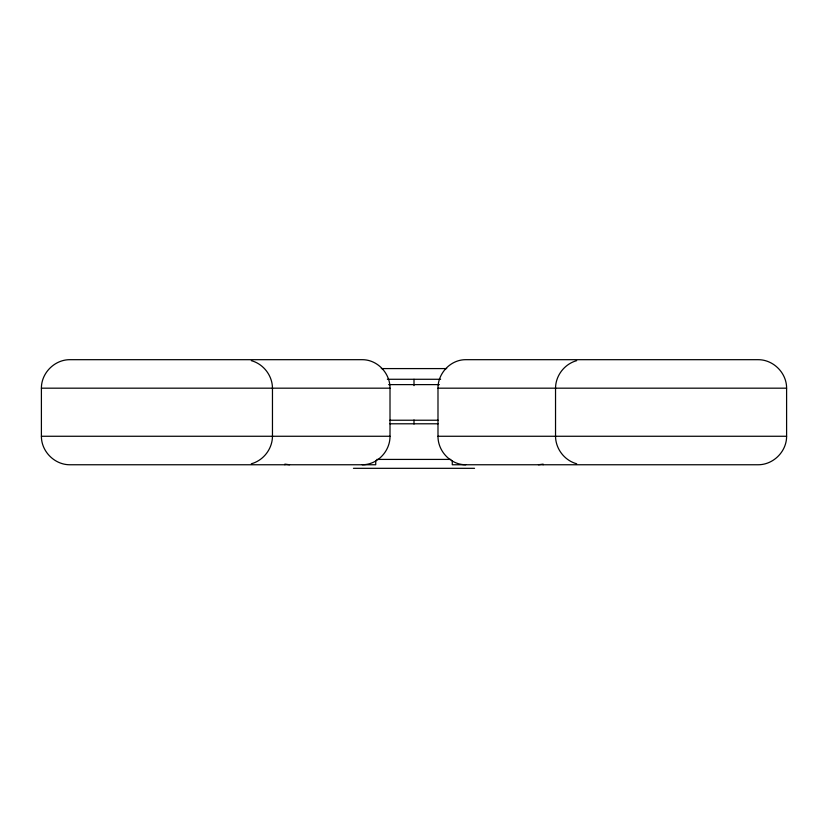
<?xml version="1.0" encoding="UTF-8"?>
<svg xmlns="http://www.w3.org/2000/svg" width="828" height="828" viewBox="0 0 828 828"><rect width="100%" height="100%" fill="white"/><g stroke="black" fill="none" stroke-linecap="round" stroke-linejoin="round"><path stroke-width="1.24" d="M375.726 460.482L375.726 464.756L69.914 464.756C54.658 464.85 41.307 451.519 41.4 436.263L41.4 388.177C41.307 372.921 54.658 359.59 69.914 359.683L362.26 359.683C377.392 359.631 390.143 373.211 390.009 388.177L390.009 436.263C390.143 451.229 377.392 464.808 362.26 464.756M465.74 464.756C450.608 464.808 437.857 451.229 437.991 436.263L437.991 388.177C437.857 373.211 450.608 359.631 465.74 359.683L758.086 359.683C773.342 359.59 786.693 372.921 786.6 388.177L786.6 436.263C786.693 451.519 773.342 464.85 758.086 464.756L452.274 464.756L452.274 460.927M251.319 463.784C263.47 460.461 272.391 448.869 272.464 436.263L272.464 388.177C272.391 375.57 263.47 363.978 251.319 360.656M576.681 360.656C564.53 363.978 555.609 375.57 555.536 388.177L555.536 436.263C555.609 448.869 564.53 460.461 576.681 463.784M538.448 464.756L543.116 464.125L543.116 464.756M381.315 368.584L446.685 368.584M387.369 379.276L440.631 379.276M388.642 384.616L439.357 384.616M41.4 388.177L390.009 388.177M437.991 388.177L786.6 388.177M389.905 420.231L438.095 420.231M389.905 423.791L438.095 423.791M41.4 436.263L390.009 436.263M437.991 436.263L786.6 436.263M376.844 459.416L450.877 459.416M353.452 468.317L474.547 468.317M289.552 464.756L284.884 464.125L284.884 464.756M414 379.276L414 385.631M414 419.982L414 424.05"/></g></svg>
